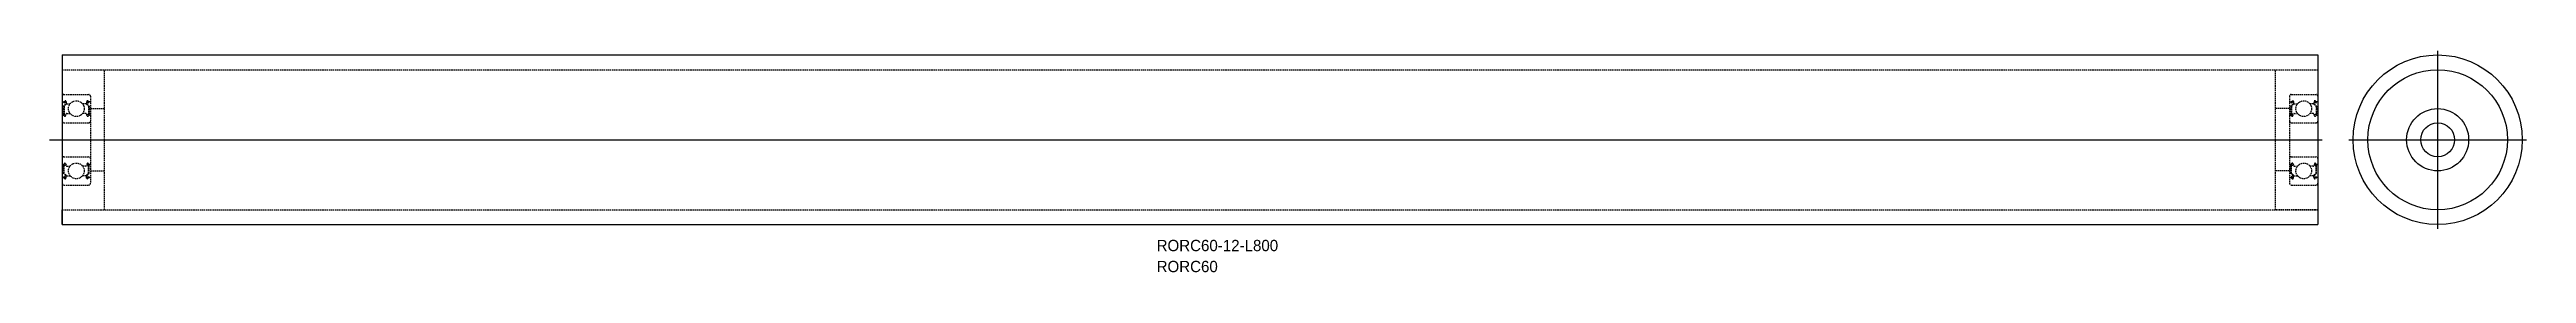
# Model space of a CAD drawing. Extents: x -359 to 519, y -28 to 50.
import ezdxf

# ---------------------------------------------------------------- set-up
doc = ezdxf.new("R2010")
doc.units = 0
doc.linetypes.add('CENTER', pattern=[2, 1.25, -0.25, 0.25, -0.25])
doc.linetypes.add('DASHED', pattern=[0.75, 0.5, -0.25])
doc.layers.get('0').update_dxf_attribs({"linetype": 'CONTINUOUS'})
doc.layers.add('CENTER', color=1, linetype='CENTER')

msp = doc.modelspace()

# ---------------------------------------------------------------- linework, layer by layer
at = {"color": 7, "linetype": 'CONTINUOUS'}
for p, q in [((-354.67, 48.55), (445.33, 48.55)), ((-354.67, 48.55), (-354.67, -11.45)), ((-354.67, 48.55), (-354.67, 43.3)), ((445.33, 48.55), (445.33, -11.45)), ((-354.67, -11.45), (-354.67, -6.2)), ((-354.67, -11.45), (445.33, -11.45))]:
    msp.add_line(p, q, dxfattribs=at)
at = {"color": 3, "linetype": 'DASHED'}
for p, q in [((-354.67, 43.3), (445.33, 43.3)), ((-339.67, -6.2), (-339.67, 43.3)), ((430.33, -6.2), (430.33, 43.3)), ((-354.67, 33.95), (-354.67, 3.15)), ((-354.57, 31.95), (-354.11, 31.95)), ((-354.47, 27.25), (-354.17, 27.25)), ((-353.49, 31.18), (-354.24, 30.43)), ((-354.24, 30.43), (-354.24, 27.65)), ((-354.17, 27.25), (-353.89, 26.92)), ((-354.11, 31.95), (-353.86, 32.25)), ((-353.93, 31.54), (-354.08, 31.67)), ((-354.07, 34.55), (-345.27, 34.55)), ((-353.29, 31.1), (-354.04, 30.35)), ((-354.04, 30.35), (-354.04, 27.65)), ((-353.59, 27.65), (-354.04, 27.65)), ((-354.04, 27.45), (-353.59, 27.45)), ((-353.96, 31.82), (-353.71, 32.12)), ((-353.8, 31.69), (-353.96, 31.82)), ((-353.93, 31.54), (-353.8, 31.69)), ((-353.74, 26.85), (-353.68, 26.85)), ((-353.59, 27.45), (-353.59, 27.65)), ((-353.53, 32.06), (-353.49, 31.18)), ((-353.49, 26.98), (-353.22, 27.72)), ((-353.33, 32.08), (-353.27, 31.34)), ((-353.29, 31.57), (-353.29, 31.1)), ((-353.17, 31.25), (-351.87, 31.25)), ((-353.03, 27.85), (-351.87, 27.85)), ((-346.17, 31.25), (-347.47, 31.25)), ((-346.31, 27.85), (-347.47, 27.85)), ((-345.85, 26.98), (-346.12, 27.72)), ((-346.01, 32.08), (-346.07, 31.34)), ((-346.05, 31.57), (-346.05, 31.1)), ((-346.05, 31.1), (-345.3, 30.35)), ((-345.81, 32.06), (-345.85, 31.18)), ((-345.85, 31.18), (-345.1, 30.43)), ((-345.75, 27.65), (-345.3, 27.65)), ((-345.75, 27.45), (-345.75, 27.65)), ((-345.3, 27.45), (-345.75, 27.45)), ((-345.6, 26.85), (-345.66, 26.85)), ((-345.38, 31.82), (-345.63, 32.12)), ((-345.54, 31.69), (-345.38, 31.82)), ((-345.41, 31.54), (-345.54, 31.69)), ((-345.23, 31.95), (-345.48, 32.25)), ((-345.17, 27.25), (-345.45, 26.92)), ((-345.41, 31.54), (-345.25, 31.67)), ((-345.3, 30.35), (-345.3, 27.65)), ((-344.77, 31.95), (-345.23, 31.95)), ((-344.87, 27.25), (-345.17, 27.25)), ((-345.1, 30.43), (-345.1, 27.65)), ((-344.67, 33.95), (-344.67, 3.15)), ((-344.67, 29.55), (-339.67, 29.55)), ((435.33, 29.55), (430.33, 29.55)), ((435.33, 33.95), (435.33, 3.15)), ((435.43, 31.95), (435.89, 31.95)), ((435.53, 27.25), (435.83, 27.25)), ((436.51, 31.18), (435.76, 30.43)), ((435.76, 30.43), (435.76, 27.65)), ((435.83, 27.25), (436.11, 26.92)), ((435.89, 31.95), (436.14, 32.25)), ((436.07, 31.54), (435.92, 31.67)), ((435.93, 34.55), (444.73, 34.55)), ((436.71, 31.1), (435.96, 30.35)), ((435.96, 30.35), (435.96, 27.65)), ((436.41, 27.65), (435.96, 27.65)), ((435.96, 27.45), (436.41, 27.45)), ((436.04, 31.82), (436.29, 32.12)), ((436.2, 31.69), (436.04, 31.82)), ((436.07, 31.54), (436.2, 31.69)), ((436.26, 26.85), (436.32, 26.85)), ((436.41, 27.45), (436.41, 27.65)), ((436.47, 32.06), (436.51, 31.18)), ((436.51, 26.98), (436.78, 27.72)), ((436.67, 32.08), (436.73, 31.34)), ((436.71, 31.57), (436.71, 31.1)), ((436.83, 31.25), (438.13, 31.25)), ((436.97, 27.85), (438.13, 27.85)), ((443.83, 31.25), (442.53, 31.25)), ((443.69, 27.85), (442.53, 27.85)), ((444.15, 26.98), (443.88, 27.72)), ((443.99, 32.08), (443.93, 31.34)), ((443.95, 31.57), (443.95, 31.1)), ((443.95, 31.1), (444.7, 30.35)), ((444.19, 32.06), (444.15, 31.18)), ((444.15, 31.18), (444.9, 30.43)), ((444.25, 27.65), (444.7, 27.65)), ((444.25, 27.45), (444.25, 27.65)), ((444.7, 27.45), (444.25, 27.45)), ((444.4, 26.85), (444.34, 26.85)), ((444.62, 31.82), (444.37, 32.12)), ((444.46, 31.69), (444.62, 31.82)), ((444.59, 31.54), (444.46, 31.69)), ((444.77, 31.95), (444.52, 32.25)), ((444.83, 27.25), (444.55, 26.92)), ((444.59, 31.54), (444.75, 31.67)), ((444.7, 30.35), (444.7, 27.65)), ((445.23, 31.95), (444.77, 31.95)), ((445.13, 27.25), (444.83, 27.25)), ((444.9, 30.43), (444.9, 27.65)), ((445.33, 33.95), (445.33, 3.15)), ((-354.07, 24.55), (-345.27, 24.55)), ((435.93, 24.55), (444.73, 24.55)), ((-354.47, 9.85), (-354.17, 9.85)), ((-354.24, 6.67), (-354.24, 9.45)), ((-354.17, 9.85), (-353.89, 10.18)), ((-354.07, 12.55), (-345.27, 12.55)), ((-354.04, 9.65), (-353.59, 9.65)), ((-354.04, 6.75), (-354.04, 9.45)), ((-353.59, 9.45), (-354.04, 9.45)), ((-353.74, 10.25), (-353.68, 10.25)), ((-353.59, 9.65), (-353.59, 9.45)), ((-353.49, 10.12), (-353.22, 9.38)), ((-353.03, 9.25), (-351.87, 9.25)), ((-346.31, 9.25), (-347.47, 9.25)), ((-345.85, 10.12), (-346.12, 9.38)), ((-345.3, 9.65), (-345.75, 9.65)), ((-345.75, 9.65), (-345.75, 9.45)), ((-345.75, 9.45), (-345.3, 9.45)), ((-345.6, 10.25), (-345.66, 10.25)), ((-345.17, 9.85), (-345.45, 10.18)), ((-345.3, 6.75), (-345.3, 9.45)), ((-344.87, 9.85), (-345.17, 9.85)), ((-345.1, 6.67), (-345.1, 9.45)), ((435.53, 9.85), (435.83, 9.85)), ((435.76, 6.67), (435.76, 9.45)), ((435.83, 9.85), (436.11, 10.18)), ((435.93, 12.55), (444.73, 12.55)), ((435.96, 9.65), (436.41, 9.65)), ((435.96, 6.75), (435.96, 9.45)), ((436.41, 9.45), (435.96, 9.45)), ((436.26, 10.25), (436.32, 10.25)), ((436.41, 9.65), (436.41, 9.45)), ((436.51, 10.12), (436.78, 9.38)), ((436.97, 9.25), (438.13, 9.25)), ((443.69, 9.25), (442.53, 9.25)), ((444.15, 10.12), (443.88, 9.38)), ((444.7, 9.65), (444.25, 9.65)), ((444.25, 9.65), (444.25, 9.45)), ((444.25, 9.45), (444.7, 9.45)), ((444.4, 10.25), (444.34, 10.25)), ((444.83, 9.85), (444.55, 10.18)), ((444.7, 6.75), (444.7, 9.45)), ((445.13, 9.85), (444.83, 9.85)), ((444.9, 6.67), (444.9, 9.45)), ((-354.57, 5.15), (-354.11, 5.15)), ((-353.49, 5.92), (-354.24, 6.67)), ((-354.11, 5.15), (-353.86, 4.85)), ((-353.93, 5.56), (-354.08, 5.43)), ((-354.07, 2.55), (-345.27, 2.55)), ((-353.29, 6), (-354.04, 6.75)), ((-353.8, 5.41), (-353.96, 5.28)), ((-353.96, 5.28), (-353.71, 4.98)), ((-353.93, 5.56), (-353.8, 5.41)), ((-353.53, 5.04), (-353.49, 5.92)), ((-353.33, 5.02), (-353.27, 5.76)), ((-353.29, 5.53), (-353.29, 6)), ((-353.17, 5.85), (-351.87, 5.85)), ((-351.67, 2.55), (-351.67, 2.55)), ((-349.67, 2.55), (-349.67, 2.55)), ((-346.17, 5.85), (-347.47, 5.85)), ((-346.01, 5.02), (-346.07, 5.76)), ((-346.05, 6), (-345.3, 6.75)), ((-346.05, 5.53), (-346.05, 6)), ((-345.85, 5.92), (-345.1, 6.67)), ((-345.81, 5.04), (-345.85, 5.92)), ((-345.38, 5.28), (-345.63, 4.98)), ((-345.41, 5.56), (-345.54, 5.41)), ((-345.54, 5.41), (-345.38, 5.28)), ((-345.23, 5.15), (-345.48, 4.85)), ((-345.41, 5.56), (-345.25, 5.43)), ((-344.77, 5.15), (-345.23, 5.15)), ((-344.67, 7.55), (-339.67, 7.55)), ((435.33, 7.55), (430.33, 7.55)), ((435.43, 5.15), (435.89, 5.15)), ((436.51, 5.92), (435.76, 6.67)), ((435.89, 5.15), (436.14, 4.85)), ((436.07, 5.56), (435.92, 5.43)), ((435.93, 2.55), (444.73, 2.55)), ((436.71, 6), (435.96, 6.75)), ((436.2, 5.41), (436.04, 5.28)), ((436.04, 5.28), (436.29, 4.98)), ((436.07, 5.56), (436.2, 5.41)), ((436.47, 5.04), (436.51, 5.92)), ((436.67, 5.02), (436.73, 5.76)), ((436.71, 5.53), (436.71, 6)), ((436.83, 5.85), (438.13, 5.85)), ((438.33, 2.55), (438.33, 2.55)), ((440.33, 2.55), (440.33, 2.55)), ((443.83, 5.85), (442.53, 5.85)), ((443.99, 5.02), (443.93, 5.76)), ((443.95, 6), (444.7, 6.75)), ((443.95, 5.53), (443.95, 6)), ((444.15, 5.92), (444.9, 6.67)), ((444.19, 5.04), (444.15, 5.92)), ((444.62, 5.28), (444.37, 4.98)), ((444.59, 5.56), (444.46, 5.41)), ((444.46, 5.41), (444.62, 5.28)), ((444.77, 5.15), (444.52, 4.85)), ((444.59, 5.56), (444.75, 5.43)), ((445.23, 5.15), (444.77, 5.15)), ((-354.67, -6.2), (445.33, -6.2)), ((-354.67, -6.2), (-344.67, -6.2)), ((-354.67, -6.2), (-339.67, -6.2)), ((445.33, -6.2), (430.33, -6.2))]:
    msp.add_line(p, q, dxfattribs=at)
at = {"color": 7, "linetype": 'CONTINUOUS'}
for radius in [30, 24.75, 6]:
    msp.add_circle((487.83, 18.55), radius, dxfattribs=at)
at = {"color": 3, "linetype": 'DASHED'}
for centre in [(-349.67, 29.55), (-349.67, 29.55), (440.33, 29.55), (440.33, 29.55), (-349.67, 7.55), (-349.67, 7.55), (440.33, 7.55), (440.33, 7.55)]:
    msp.add_circle(centre, 2.78, dxfattribs=at)
at = {"color": 3, "linetype": 'CONTINUOUS'}
msp.add_circle((487.83, 18.55), 11, dxfattribs=at)
at = {"color": 3, "linetype": 'DASHED'}
for centre, radius, start, end in [((-354.07, 33.95), 0.6, 90, 180), ((-354.57, 32.05), 0.1, 180, 270), ((-354.47, 27.05), 0.2, 90, 180), ((-354.04, 27.65), 0.2, 180, 270), ((-353.96, 31.82), 0.2, 140.00119, 230.08703), ((-353.74, 27.05), 0.2, 219.9952, 270), ((-353.63, 32.05), 0.3, 4.99683, 140.00119), ((-353.63, 32.05), 0.1, 2.81979, 140.00022), ((-353.68, 27.05), 0.2, 270, 339.99165), ((-353.17, 31.35), 0.1, 184.99683, 270), ((-353.03, 27.65), 0.2, 90, 159.99165), ((-346.31, 27.65), 0.2, 20.00835, 90), ((-346.17, 31.35), 0.1, 270, 355.00317), ((-345.71, 32.05), 0.3, 39.99881, 175.00317), ((-345.66, 27.05), 0.2, 200.00835, 270), ((-345.71, 32.05), 0.1, 39.99978, 177.18021), ((-345.6, 27.05), 0.2, 270, 320.0048), ((-345.3, 27.65), 0.2, 270, 0), ((-345.27, 33.95), 0.6, 0, 90), ((-345.38, 31.82), 0.2, 309.91297, 39.99881), ((-344.87, 27.05), 0.2, 0, 90), ((-344.77, 32.05), 0.1, 270, 0), ((435.93, 33.95), 0.6, 90, 180), ((435.43, 32.05), 0.1, 180, 270), ((435.53, 27.05), 0.2, 90, 180), ((435.96, 27.65), 0.2, 180, 270), ((436.04, 31.82), 0.2, 140.00119, 230.08703), ((436.26, 27.05), 0.2, 219.9952, 270), ((436.37, 32.05), 0.3, 4.99683, 140.00119), ((436.37, 32.05), 0.1, 2.81979, 140.00022), ((436.32, 27.05), 0.2, 270, 339.99165), ((436.83, 31.35), 0.1, 184.99683, 270), ((436.97, 27.65), 0.2, 90, 159.99165), ((443.69, 27.65), 0.2, 20.00835, 90), ((443.83, 31.35), 0.1, 270, 355.00317), ((444.29, 32.05), 0.3, 39.99881, 175.00317), ((444.34, 27.05), 0.2, 200.00835, 270), ((444.29, 32.05), 0.1, 39.99978, 177.18021), ((444.4, 27.05), 0.2, 270, 320.0048), ((444.7, 27.65), 0.2, 270, 0), ((444.73, 33.95), 0.6, 0, 90), ((444.62, 31.82), 0.2, 309.91297, 39.99881), ((445.13, 27.05), 0.2, 0, 90), ((445.23, 32.05), 0.1, 270, 0), ((-354.07, 25.15), 0.6, 180, 270), ((-345.27, 25.15), 0.6, 270, 0), ((435.93, 25.15), 0.6, 180, 270), ((444.73, 25.15), 0.6, 270, 0), ((-354.07, 11.95), 0.6, 90, 180), ((-354.47, 10.05), 0.2, 180, 270), ((-354.04, 9.45), 0.2, 90, 180), ((-353.74, 10.05), 0.2, 90, 140.0048), ((-353.68, 10.05), 0.2, 20.00835, 90), ((-353.03, 9.45), 0.2, 200.00835, 270), ((-346.31, 9.45), 0.2, 270, 339.99165), ((-345.66, 10.05), 0.2, 90, 159.99165), ((-345.6, 10.05), 0.2, 39.9952, 90), ((-345.3, 9.45), 0.2, 0, 90), ((-345.27, 11.95), 0.6, 0, 90), ((-344.87, 10.05), 0.2, 270, 0), ((435.93, 11.95), 0.6, 90, 180), ((435.53, 10.05), 0.2, 180, 270), ((435.96, 9.45), 0.2, 90, 180), ((436.26, 10.05), 0.2, 90, 140.0048), ((436.32, 10.05), 0.2, 20.00835, 90), ((436.97, 9.45), 0.2, 200.00835, 270), ((443.69, 9.45), 0.2, 270, 339.99165), ((444.34, 10.05), 0.2, 90, 159.99165), ((444.4, 10.05), 0.2, 39.9952, 90), ((444.7, 9.45), 0.2, 0, 90), ((444.73, 11.95), 0.6, 0, 90), ((445.13, 10.05), 0.2, 270, 0), ((-354.57, 5.05), 0.1, 90, 180), ((-354.07, 3.15), 0.6, 180, 270), ((-353.96, 5.28), 0.2, 129.91297, 219.99881), ((-353.63, 5.04), 0.3, 219.99881, 355.00317), ((-353.63, 5.04), 0.1, 219.99978, 357.18021), ((-353.17, 5.75), 0.1, 90, 175.00317), ((-346.17, 5.75), 0.1, 4.99683, 90), ((-345.71, 5.04), 0.3, 184.99683, 320.00119), ((-345.71, 5.04), 0.1, 182.81979, 320.00022), ((-345.27, 3.15), 0.6, 270, 0), ((-345.38, 5.28), 0.2, 320.00119, 50.08703), ((-344.77, 5.05), 0.1, 0, 90), ((435.43, 5.05), 0.1, 90, 180), ((435.93, 3.15), 0.6, 180, 270), ((436.04, 5.28), 0.2, 129.91297, 219.99881), ((436.37, 5.04), 0.3, 219.99881, 355.00317), ((436.37, 5.04), 0.1, 219.99978, 357.18021), ((436.83, 5.75), 0.1, 90, 175.00317), ((443.83, 5.75), 0.1, 4.99683, 90), ((444.29, 5.04), 0.3, 184.99683, 320.00119), ((444.29, 5.04), 0.1, 182.81979, 320.00022), ((444.73, 3.15), 0.6, 270, 0), ((444.62, 5.28), 0.2, 320.00119, 50.08703), ((445.23, 5.05), 0.1, 0, 90)]:
    msp.add_arc(centre, radius, start, end, dxfattribs=at)
at = {"layer": 'CENTER', "color": 1, "linetype": 'CONTINUOUS'}
for p, q in [((487.83, 50.05), (487.83, -12.95)), ((-359.17, 18.55), (446.83, 18.55)), ((43.83, 18.55), (446.83, 18.55)), ((434.33, 18.55), (446.33, 18.55)), ((456.33, 18.55), (519.33, 18.55))]:
    msp.add_line(p, q, dxfattribs=at)

# ---------------------------------------------------------------- texts
at = {"color": 7, "linetype": 'CONTINUOUS'}
for s, p in [('RORC60-12-L800', (33.48, -20.84)), ('RORC60', (33.48, -28.26))]:
    msp.add_text(s, height=4, dxfattribs=at).set_placement(p)

doc.saveas('drawing.dxf')
